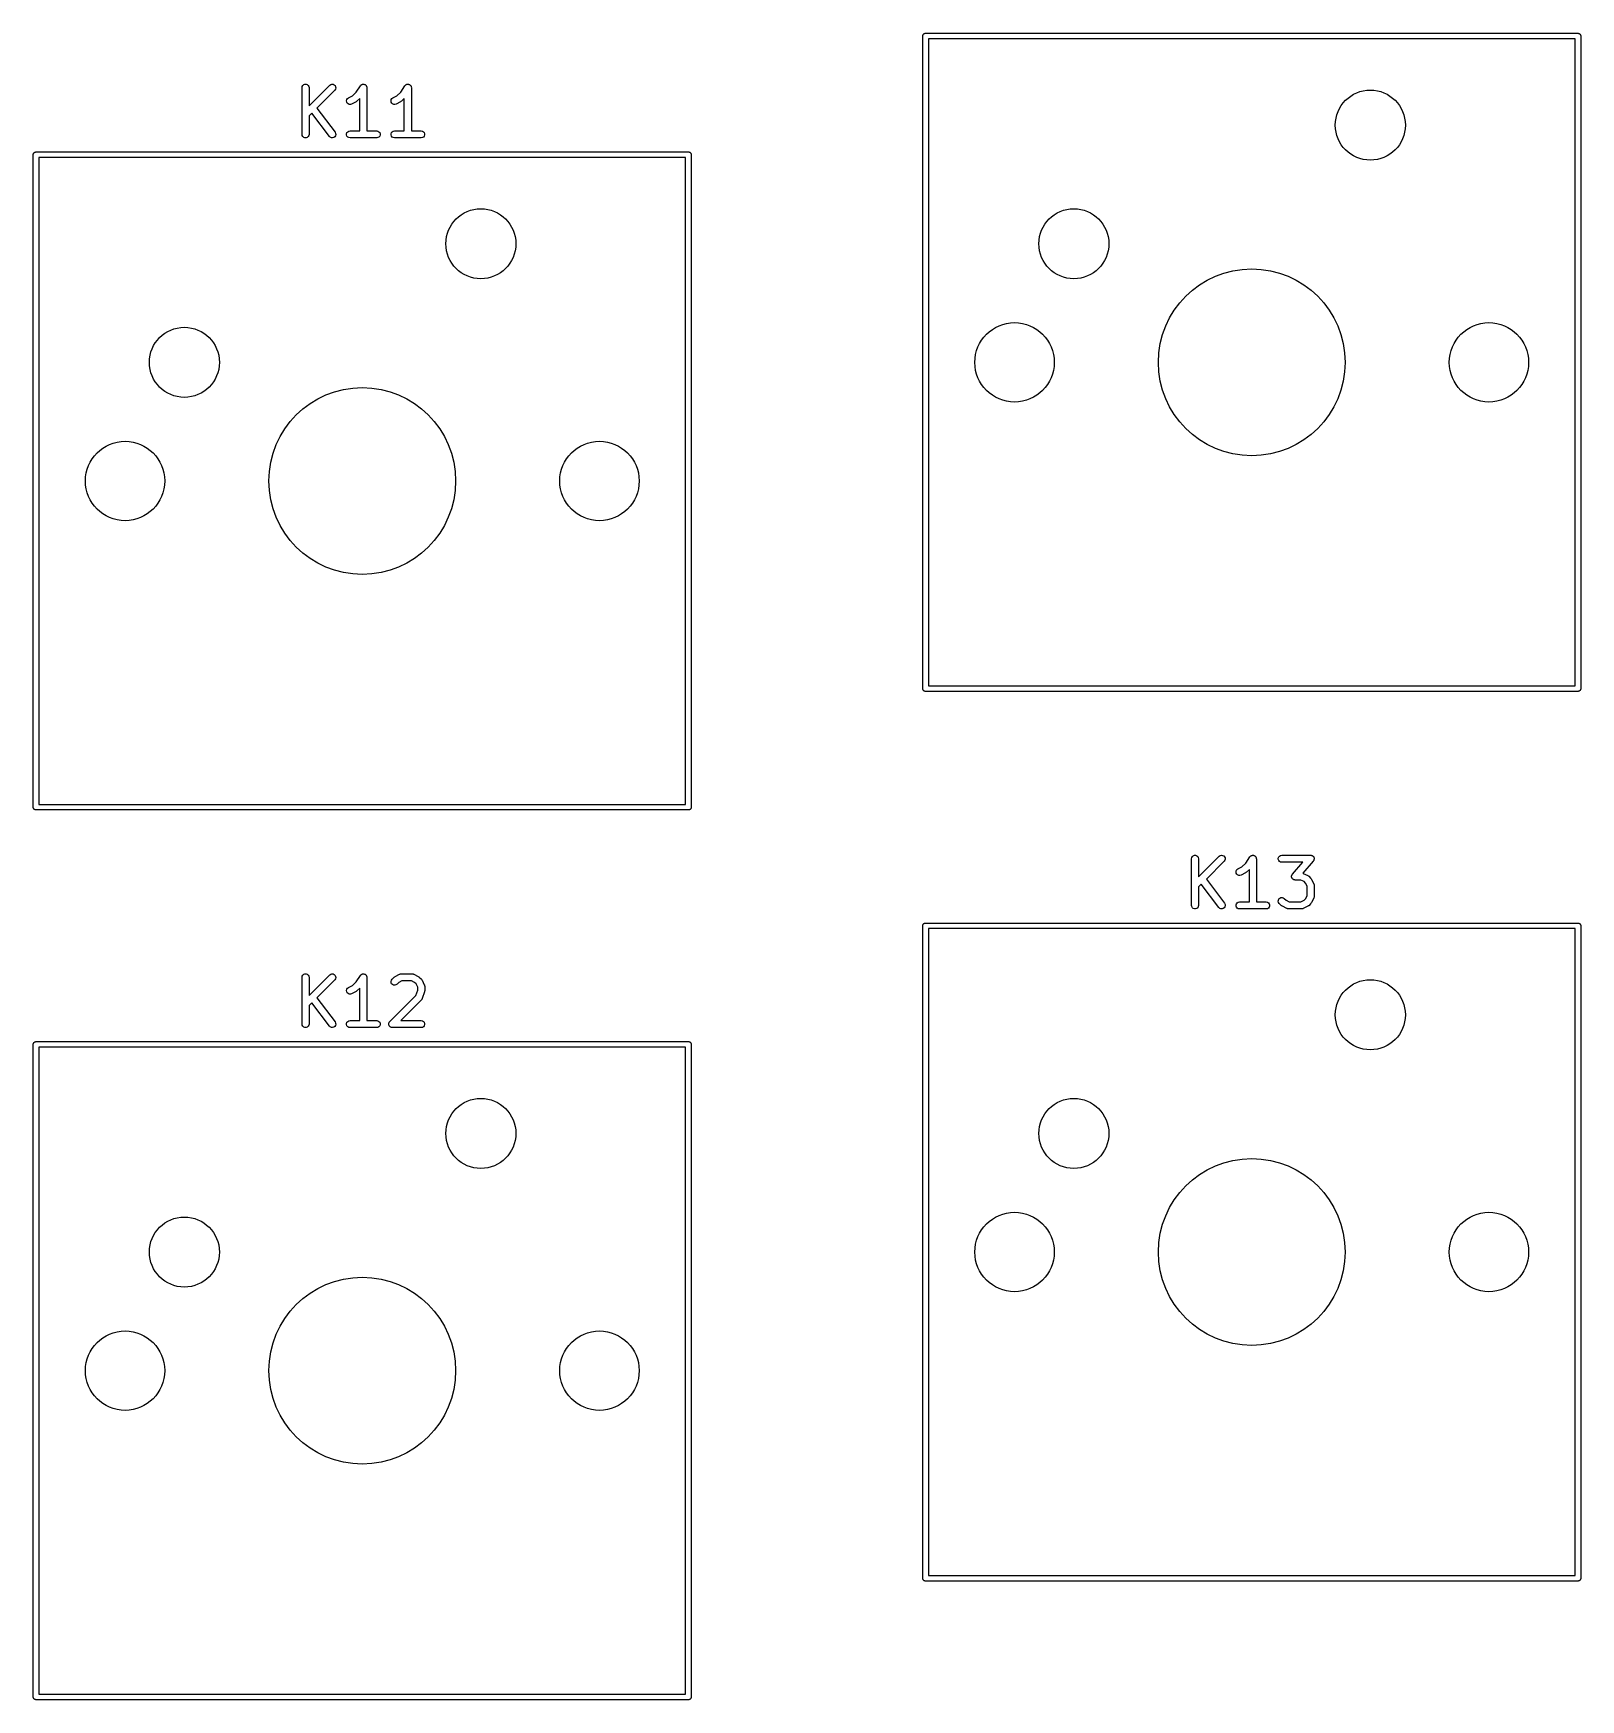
# Model space of a CAD drawing. Extents: x 10 to 287, y -200 to -10.
# Drawn here: x 172.28 to 205.42, y -109.15 to -73.47 of the extents above; entities that cross this region are included whole.
import ezdxf

# ---------------------------------------------------------------- set-up
doc = ezdxf.new("R2010")
doc.units = 0
doc.header["$MEASUREMENT"] = 0
doc.layers.add('BLACK', color=7, linetype='CONTINUOUS')

msp = doc.modelspace()

# ---------------------------------------------------------------- linework, layer by layer
at = {"layer": 'BLACK', "linetype": 'CONTINUOUS'}
for p, q in [((191.336, -73.5025), (191.34, -73.4984)), ((191.34, -73.4984), (191.342, -73.4938)), ((191.342, -73.4938), (191.346, -73.4904)), ((191.346, -73.4904), (191.35, -73.4863)), ((191.35, -73.4863), (191.354, -73.4837)), ((191.354, -73.4837), (191.359, -73.4802)), ((191.359, -73.4802), (191.364, -73.4784)), ((191.364, -73.4784), (191.368, -73.4757)), ((191.368, -73.4757), (191.373, -73.4748)), ((191.373, -73.4748), (191.378, -73.473)), ((191.378, -73.473), (191.384, -73.473)), ((191.384, -73.473), (191.384, -73.473)), ((191.384, -73.473), (205.364, -73.473)), ((205.364, -73.473), (205.37, -73.473)), ((205.364, -73.473), (205.364, -73.473)), ((205.37, -73.473), (205.375, -73.4748)), ((205.375, -73.4748), (205.38, -73.4757)), ((205.38, -73.4757), (205.384, -73.4784)), ((205.384, -73.4784), (205.389, -73.4802)), ((205.389, -73.4802), (205.394, -73.4837)), ((205.394, -73.4837), (205.398, -73.4863)), ((205.398, -73.4863), (205.402, -73.4904)), ((205.402, -73.4904), (205.406, -73.4938)), ((205.406, -73.4938), (205.408, -73.4985)), ((205.408, -73.4985), (205.412, -73.5025)), ((191.329, -73.5224), (191.331, -73.5174)), ((191.329, -73.5278), (191.329, -73.5224)), ((191.329, -87.5082), (191.329, -73.5278)), ((191.331, -73.5174), (191.332, -73.5122)), ((191.332, -73.5122), (191.334, -73.5076)), ((191.334, -73.5076), (191.336, -73.5025)), ((191.449, -73.593), (191.449, -87.443)), ((205.299, -73.593), (191.449, -73.593)), ((205.299, -87.443), (205.299, -73.593)), ((205.412, -73.5025), (205.414, -73.5075)), ((205.414, -73.5075), (205.416, -73.5122)), ((205.416, -73.5122), (205.417, -73.5174)), ((205.417, -73.5174), (205.419, -73.5224)), ((205.419, -73.5224), (205.419, -73.5277)), ((205.419, -73.5277), (205.419, -73.5278)), ((205.419, -73.5278), (205.419, -87.5082)), ((178.072, -74.5714), (178.097, -74.5625)), ((178.097, -74.5625), (178.123, -74.5625)), ((178.123, -74.5625), (178.147, -74.5714)), ((178.628, -74.5833), (178.649, -74.5684)), ((178.649, -74.5684), (178.675, -74.5617)), ((178.675, -74.5617), (178.701, -74.5639)), ((178.701, -74.5639), (178.724, -74.5749)), ((179.31, -74.5714), (179.319, -74.5684)), ((179.319, -74.5684), (179.327, -74.5644)), ((179.327, -74.5644), (179.331, -74.5639)), ((179.331, -74.5639), (179.335, -74.5625)), ((179.335, -74.5625), (179.344, -74.5625)), ((179.344, -74.5625), (179.353, -74.5615)), ((179.353, -74.5615), (179.357, -74.5625)), ((179.357, -74.5625), (179.361, -74.5625)), ((179.361, -74.5625), (179.369, -74.5656)), ((179.369, -74.5656), (179.378, -74.5677)), ((179.378, -74.5677), (179.381, -74.57)), ((179.381, -74.57), (179.385, -74.5714)), ((180.263, -74.5714), (180.271, -74.5684)), ((180.271, -74.5684), (180.279, -74.5644)), ((180.279, -74.5644), (180.283, -74.5639)), ((180.283, -74.5639), (180.287, -74.5625)), ((180.287, -74.5625), (180.296, -74.5625)), ((180.296, -74.5625), (180.305, -74.5615)), ((180.305, -74.5615), (180.309, -74.5625)), ((180.309, -74.5625), (180.313, -74.5625)), ((180.313, -74.5625), (180.322, -74.5656)), ((180.322, -74.5656), (180.33, -74.5677)), ((180.33, -74.5677), (180.334, -74.57)), ((180.334, -74.57), (180.338, -74.5714)), ((178.035, -74.6364), (178.039, -74.6107)), ((178.035, -75.6364), (178.035, -74.6364)), ((178.039, -74.6107), (178.052, -74.5882)), ((178.052, -74.5882), (178.072, -74.5714)), ((178.147, -74.5714), (178.167, -74.5882)), ((178.167, -74.5882), (178.18, -74.6107)), ((178.18, -74.6107), (178.185, -74.6364)), ((178.185, -75.0267), (178.628, -74.5833)), ((178.185, -74.6364), (178.185, -75.0267)), ((178.734, -74.6894), (178.352, -75.072)), ((178.724, -74.5749), (178.743, -74.5934)), ((178.749, -74.6681), (178.734, -74.6894)), ((178.743, -74.5934), (178.754, -74.617)), ((178.756, -74.6429), (178.749, -74.6681)), ((178.754, -74.617), (178.756, -74.6429)), ((178.987, -74.9176), (178.993, -74.8923)), ((178.99, -74.9435), (178.987, -74.9176)), ((178.993, -74.8923), (179.008, -74.8705)), ((179.008, -74.8705), (179.029, -74.855)), ((179.029, -74.855), (179.113, -74.8128)), ((179.113, -74.8128), (179.194, -74.7315)), ((179.194, -74.7315), (179.285, -74.5948)), ((179.21, -74.9275), (179.201, -74.9344)), ((179.273, -74.8651), (179.21, -74.9275)), ((179.273, -75.5614), (179.273, -74.8651)), ((179.285, -74.5948), (179.288, -74.5918)), ((179.288, -74.5918), (179.29, -74.5882)), ((179.29, -74.5882), (179.297, -74.5824)), ((179.297, -74.5824), (179.303, -74.5759)), ((179.303, -74.5759), (179.307, -74.5741)), ((179.307, -74.5741), (179.31, -74.5714)), ((179.385, -74.5714), (179.392, -74.5772)), ((179.392, -74.5772), (179.4, -74.5821)), ((179.4, -74.5821), (179.402, -74.5855)), ((179.402, -74.5855), (179.405, -74.5882)), ((179.405, -74.5882), (179.41, -74.5959)), ((179.41, -74.5959), (179.415, -74.6031)), ((179.415, -74.6031), (179.416, -74.6071)), ((179.416, -74.6071), (179.418, -74.6107)), ((179.418, -74.6107), (179.42, -74.6195)), ((179.42, -74.6195), (179.422, -74.6281)), ((179.422, -74.6281), (179.422, -74.6323)), ((179.422, -74.6323), (179.423, -74.6364)), ((179.423, -74.6364), (179.423, -75.5614)), ((179.94, -74.9176), (179.946, -74.8923)), ((179.943, -74.9435), (179.94, -74.9176)), ((179.946, -74.8923), (179.96, -74.8705)), ((179.96, -74.8705), (179.981, -74.855)), ((179.981, -74.855), (180.065, -74.8128)), ((180.065, -74.8128), (180.147, -74.7315)), ((180.147, -74.7315), (180.238, -74.5948)), ((180.163, -74.9275), (180.153, -74.9344)), ((180.225, -74.8651), (180.163, -74.9275)), ((180.225, -75.5614), (180.225, -74.8651)), ((180.238, -74.5948), (180.241, -74.5918)), ((180.241, -74.5918), (180.243, -74.5882)), ((180.243, -74.5882), (180.25, -74.5824)), ((180.25, -74.5824), (180.256, -74.5759)), ((180.256, -74.5759), (180.26, -74.5741)), ((180.26, -74.5741), (180.263, -74.5714)), ((180.338, -74.5714), (180.345, -74.5772)), ((180.345, -74.5772), (180.352, -74.5821)), ((180.352, -74.5821), (180.354, -74.5855)), ((180.354, -74.5855), (180.358, -74.5882)), ((180.358, -74.5882), (180.362, -74.5959)), ((180.362, -74.5959), (180.367, -74.6031)), ((180.367, -74.6031), (180.369, -74.6071)), ((180.369, -74.6071), (180.371, -74.6107)), ((180.371, -74.6107), (180.372, -74.6195)), ((180.372, -74.6195), (180.375, -74.6281)), ((180.375, -74.6281), (180.374, -74.6323)), ((180.374, -74.6323), (180.375, -74.6364)), ((180.375, -74.6364), (180.375, -75.5614)), ((178.244, -75.1791), (178.185, -75.2389)), ((178.185, -75.2389), (178.185, -75.6364)), ((178.621, -75.6814), (178.244, -75.1791)), ((178.352, -75.072), (178.741, -75.5914)), ((179.002, -74.9668), (178.99, -74.9435)), ((179.021, -74.9847), (179.002, -74.9668)), ((179.045, -74.995), (179.021, -74.9847)), ((179.071, -74.9966), (179.045, -74.995)), ((179.096, -74.9892), (179.071, -74.9966)), ((179.191, -74.9416), (179.096, -74.9892)), ((179.201, -74.9344), (179.191, -74.9416)), ((179.954, -74.9668), (179.943, -74.9435)), ((179.973, -74.9847), (179.954, -74.9668)), ((179.997, -74.995), (179.973, -74.9847)), ((180.023, -74.9966), (179.997, -74.995)), ((180.048, -74.9892), (180.023, -74.9966)), ((180.143, -74.9416), (180.048, -74.9892)), ((180.153, -74.9344), (180.143, -74.9416)), ((178.039, -75.662), (178.035, -75.6364)), ((178.185, -75.6364), (178.18, -75.662)), ((178.741, -75.5914), (178.753, -75.6146)), ((178.756, -75.6405), (178.75, -75.6658)), ((178.753, -75.6146), (178.756, -75.6405)), ((178.988, -75.6234), (178.997, -75.5989)), ((178.988, -75.6494), (178.988, -75.6234)), ((178.997, -75.5989), (179.014, -75.5789)), ((179.014, -75.5789), (179.036, -75.5659)), ((179.036, -75.5659), (179.062, -75.5614)), ((179.062, -75.5614), (179.273, -75.5614)), ((179.423, -75.5614), (179.634, -75.5614)), ((179.634, -75.5614), (179.659, -75.5659)), ((179.659, -75.5659), (179.682, -75.5789)), ((179.682, -75.5789), (179.698, -75.5989)), ((179.698, -75.5989), (179.707, -75.6234)), ((179.707, -75.6234), (179.707, -75.6494)), ((179.941, -75.6234), (179.95, -75.5989)), ((179.941, -75.6494), (179.941, -75.6234)), ((179.95, -75.5989), (179.966, -75.5789)), ((179.966, -75.5789), (179.989, -75.5659)), ((179.989, -75.5659), (180.014, -75.5614)), ((180.014, -75.5614), (180.225, -75.5614)), ((180.375, -75.5614), (180.586, -75.5614)), ((180.586, -75.5614), (180.612, -75.5659)), ((180.612, -75.5659), (180.634, -75.5789)), ((180.634, -75.5789), (180.651, -75.5989)), ((180.651, -75.5989), (180.66, -75.6234)), ((180.66, -75.6234), (180.66, -75.6494)), ((178.052, -75.6846), (178.039, -75.662)), ((178.072, -75.7013), (178.052, -75.6846)), ((178.097, -75.7102), (178.072, -75.7013)), ((178.123, -75.7102), (178.097, -75.7102)), ((178.147, -75.7013), (178.123, -75.7102)), ((178.167, -75.6846), (178.147, -75.7013)), ((178.18, -75.662), (178.167, -75.6846)), ((178.64, -75.6992), (178.621, -75.6814)), ((178.664, -75.7094), (178.64, -75.6992)), ((178.69, -75.7108), (178.664, -75.7094)), ((178.715, -75.7033), (178.69, -75.7108)), ((178.736, -75.6877), (178.715, -75.7033)), ((178.75, -75.6658), (178.736, -75.6877)), ((178.997, -75.6739), (178.988, -75.6494)), ((179.014, -75.6938), (178.997, -75.6739)), ((179.036, -75.7069), (179.014, -75.6938)), ((179.062, -75.7114), (179.036, -75.7069)), ((179.634, -75.7114), (179.062, -75.7114)), ((179.659, -75.7069), (179.634, -75.7114)), ((179.682, -75.6938), (179.659, -75.7069)), ((179.698, -75.6739), (179.682, -75.6938)), ((179.707, -75.6494), (179.698, -75.6739)), ((179.95, -75.6739), (179.941, -75.6494)), ((179.966, -75.6938), (179.95, -75.6739)), ((179.989, -75.7069), (179.966, -75.6938)), ((180.014, -75.7114), (179.989, -75.7069)), ((180.586, -75.7114), (180.014, -75.7114)), ((180.612, -75.7069), (180.586, -75.7114)), ((180.634, -75.6938), (180.612, -75.7069)), ((180.651, -75.6739), (180.634, -75.6938)), ((180.66, -75.6494), (180.651, -75.6739)), ((172.279, -76.0624), (172.281, -76.0574)), ((172.279, -76.0678), (172.279, -76.0624)), ((172.279, -90.0482), (172.279, -76.0678)), ((172.281, -76.0574), (172.282, -76.0522)), ((172.282, -76.0522), (172.284, -76.0476)), ((172.284, -76.0476), (172.286, -76.0425)), ((172.286, -76.0425), (172.29, -76.0384)), ((172.29, -76.0384), (172.292, -76.0338)), ((172.292, -76.0338), (172.296, -76.0304)), ((172.296, -76.0304), (172.3, -76.0263)), ((172.3, -76.0263), (172.304, -76.0237)), ((172.304, -76.0237), (172.309, -76.0202)), ((172.309, -76.0202), (172.314, -76.0184)), ((172.314, -76.0184), (172.318, -76.0157)), ((172.318, -76.0157), (172.323, -76.0148)), ((172.323, -76.0148), (172.328, -76.013)), ((172.328, -76.013), (172.334, -76.013)), ((172.334, -76.013), (172.334, -76.013)), ((172.334, -76.013), (186.314, -76.013)), ((172.399, -76.133), (172.399, -89.983)), ((186.249, -76.133), (172.399, -76.133)), ((186.249, -89.983), (186.249, -76.133)), ((186.314, -76.013), (186.32, -76.013)), ((186.314, -76.013), (186.314, -76.013)), ((186.32, -76.013), (186.325, -76.0148)), ((186.325, -76.0148), (186.33, -76.0157)), ((186.33, -76.0157), (186.334, -76.0184)), ((186.334, -76.0184), (186.339, -76.0202)), ((186.339, -76.0202), (186.344, -76.0237)), ((186.344, -76.0237), (186.348, -76.0263)), ((186.348, -76.0263), (186.352, -76.0304)), ((186.352, -76.0304), (186.356, -76.0338)), ((186.356, -76.0338), (186.358, -76.0385)), ((186.358, -76.0385), (186.362, -76.0425)), ((186.362, -76.0425), (186.364, -76.0475)), ((186.364, -76.0475), (186.366, -76.0522)), ((186.366, -76.0522), (186.367, -76.0574)), ((186.367, -76.0574), (186.369, -76.0624)), ((186.369, -76.0624), (186.369, -76.0677)), ((186.369, -76.0677), (186.369, -76.0678)), ((186.369, -76.0678), (186.369, -90.0482)), ((191.329, -87.5083), (191.329, -87.5082)), ((191.329, -87.5136), (191.329, -87.5083)), ((191.331, -87.5186), (191.329, -87.5136)), ((191.332, -87.5238), (191.331, -87.5186)), ((191.334, -87.5285), (191.332, -87.5238)), ((191.336, -87.5335), (191.334, -87.5285)), ((191.34, -87.5375), (191.336, -87.5335)), ((191.342, -87.5422), (191.34, -87.5375)), ((191.346, -87.5456), (191.342, -87.5422)), ((191.35, -87.5497), (191.346, -87.5456)), ((191.354, -87.5523), (191.35, -87.5497)), ((191.359, -87.5558), (191.354, -87.5523)), ((191.364, -87.5576), (191.359, -87.5558)), ((191.368, -87.5603), (191.364, -87.5576)), ((191.373, -87.5612), (191.368, -87.5603)), ((191.378, -87.563), (191.373, -87.5612)), ((191.384, -87.563), (191.378, -87.563)), ((205.364, -87.563), (191.384, -87.563)), ((191.384, -87.563), (191.384, -87.563)), ((191.449, -87.443), (205.299, -87.443)), ((205.37, -87.563), (205.364, -87.563)), ((205.364, -87.563), (205.364, -87.563)), ((205.375, -87.5612), (205.37, -87.563)), ((205.38, -87.5603), (205.375, -87.5612)), ((205.384, -87.5576), (205.38, -87.5603)), ((205.389, -87.5558), (205.384, -87.5576)), ((205.394, -87.5523), (205.389, -87.5558)), ((205.398, -87.5497), (205.394, -87.5523)), ((205.402, -87.5456), (205.398, -87.5497)), ((205.406, -87.5422), (205.402, -87.5456)), ((205.408, -87.5375), (205.406, -87.5422)), ((205.412, -87.5335), (205.408, -87.5375)), ((205.414, -87.5285), (205.412, -87.5335)), ((205.416, -87.5238), (205.414, -87.5285)), ((205.417, -87.5186), (205.416, -87.5238)), ((205.419, -87.5136), (205.417, -87.5186)), ((205.419, -87.5082), (205.419, -87.5083)), ((205.419, -87.5083), (205.419, -87.5136)), ((172.279, -90.0483), (172.279, -90.0482)), ((172.279, -90.0536), (172.279, -90.0483)), ((172.281, -90.0586), (172.279, -90.0536)), ((172.282, -90.0638), (172.281, -90.0586)), ((172.284, -90.0685), (172.282, -90.0638)), ((172.286, -90.0735), (172.284, -90.0685)), ((172.29, -90.0775), (172.286, -90.0735)), ((172.292, -90.0822), (172.29, -90.0775)), ((172.296, -90.0856), (172.292, -90.0822)), ((172.3, -90.0897), (172.296, -90.0856)), ((172.304, -90.0923), (172.3, -90.0897)), ((172.309, -90.0958), (172.304, -90.0923)), ((172.314, -90.0976), (172.309, -90.0958)), ((172.318, -90.1003), (172.314, -90.0976)), ((172.323, -90.1012), (172.318, -90.1003)), ((172.328, -90.103), (172.323, -90.1012)), ((172.334, -90.103), (172.328, -90.103)), ((186.314, -90.103), (172.334, -90.103)), ((172.334, -90.103), (172.334, -90.103)), ((172.399, -89.983), (186.249, -89.983)), ((186.32, -90.103), (186.314, -90.103)), ((186.314, -90.103), (186.314, -90.103)), ((186.325, -90.1012), (186.32, -90.103)), ((186.33, -90.1003), (186.325, -90.1012)), ((186.334, -90.0976), (186.33, -90.1003)), ((186.339, -90.0958), (186.334, -90.0976)), ((186.344, -90.0923), (186.339, -90.0958)), ((186.348, -90.0897), (186.344, -90.0923)), ((186.352, -90.0856), (186.348, -90.0897)), ((186.356, -90.0822), (186.352, -90.0856)), ((186.358, -90.0775), (186.356, -90.0822)), ((186.362, -90.0735), (186.358, -90.0775)), ((186.364, -90.0685), (186.362, -90.0735)), ((186.366, -90.0638), (186.364, -90.0685)), ((186.367, -90.0586), (186.366, -90.0638)), ((186.369, -90.0536), (186.367, -90.0586)), ((186.369, -90.0482), (186.369, -90.0483)), ((186.369, -90.0483), (186.369, -90.0536)), ((197.085, -91.1464), (197.089, -91.1207)), ((197.085, -92.1464), (197.085, -91.1464)), ((197.089, -91.1207), (197.102, -91.0982)), ((197.102, -91.0982), (197.122, -91.0814)), ((197.122, -91.0814), (197.147, -91.0725)), ((197.147, -91.0725), (197.173, -91.0725)), ((197.173, -91.0725), (197.197, -91.0814)), ((197.197, -91.0814), (197.217, -91.0982)), ((197.217, -91.0982), (197.23, -91.1207)), ((197.23, -91.1207), (197.235, -91.1464)), ((197.235, -91.5367), (197.678, -91.0933)), ((197.235, -91.1464), (197.235, -91.5367)), ((197.784, -91.1994), (197.402, -91.582)), ((197.678, -91.0933), (197.699, -91.0784)), ((197.699, -91.0784), (197.725, -91.0717)), ((197.725, -91.0717), (197.751, -91.0739)), ((197.751, -91.0739), (197.774, -91.0849)), ((197.774, -91.0849), (197.793, -91.1034)), ((197.799, -91.1781), (197.784, -91.1994)), ((197.793, -91.1034), (197.804, -91.127)), ((197.806, -91.1529), (197.799, -91.1781)), ((197.804, -91.127), (197.806, -91.1529)), ((198.079, -91.365), (198.163, -91.3228)), ((198.163, -91.3228), (198.244, -91.2415)), ((198.244, -91.2415), (198.335, -91.1048)), ((198.335, -91.1048), (198.338, -91.1018)), ((198.338, -91.1018), (198.34, -91.0982)), ((198.34, -91.0982), (198.347, -91.0924)), ((198.347, -91.0924), (198.353, -91.0859)), ((198.353, -91.0859), (198.357, -91.0841)), ((198.357, -91.0841), (198.36, -91.0814)), ((198.36, -91.0814), (198.369, -91.0784)), ((198.369, -91.0784), (198.377, -91.0744)), ((198.377, -91.0744), (198.381, -91.0739)), ((198.381, -91.0739), (198.385, -91.0725)), ((198.385, -91.0725), (198.394, -91.0725)), ((198.394, -91.0725), (198.403, -91.0715)), ((198.403, -91.0715), (198.407, -91.0725)), ((198.407, -91.0725), (198.411, -91.0725)), ((198.411, -91.0725), (198.419, -91.0756)), ((198.419, -91.0756), (198.428, -91.0777)), ((198.428, -91.0777), (198.431, -91.08)), ((198.431, -91.08), (198.435, -91.0814)), ((198.435, -91.0814), (198.442, -91.0872)), ((198.442, -91.0872), (198.45, -91.0921)), ((198.45, -91.0921), (198.452, -91.0955)), ((198.452, -91.0955), (198.455, -91.0982)), ((198.455, -91.0982), (198.46, -91.1059)), ((198.46, -91.1059), (198.465, -91.1131)), ((198.465, -91.1131), (198.466, -91.1171)), ((198.466, -91.1171), (198.468, -91.1207)), ((198.468, -91.1207), (198.47, -91.1295)), ((198.47, -91.1295), (198.472, -91.1381)), ((198.472, -91.1381), (198.472, -91.1423)), ((198.472, -91.1423), (198.473, -91.1464)), ((198.473, -91.1464), (198.473, -92.0714)), ((198.943, -91.1334), (198.952, -91.1089)), ((198.943, -91.1594), (198.943, -91.1334)), ((198.952, -91.1839), (198.943, -91.1594)), ((198.952, -91.1089), (198.969, -91.0889)), ((198.969, -91.2038), (198.952, -91.1839)), ((198.969, -91.0889), (198.991, -91.0759)), ((198.991, -91.2169), (198.969, -91.2038)), ((198.991, -91.0759), (199.017, -91.0714)), ((199.017, -91.2214), (198.991, -91.2169)), ((199.017, -91.0714), (199.636, -91.0714)), ((199.471, -91.2214), (199.017, -91.2214)), ((199.246, -91.4779), (199.471, -91.2214)), ((199.692, -91.1958), (199.465, -91.4558)), ((199.636, -91.0714), (199.643, -91.0727)), ((199.643, -91.0727), (199.65, -91.0728)), ((199.65, -91.0728), (199.656, -91.0749)), ((199.656, -91.0749), (199.662, -91.0759)), ((199.662, -91.0759), (199.668, -91.0796)), ((199.668, -91.0796), (199.675, -91.0822)), ((199.675, -91.0822), (199.679, -91.086)), ((199.679, -91.086), (199.684, -91.0889)), ((199.684, -91.0889), (199.689, -91.0945)), ((199.689, -91.0945), (199.694, -91.0994)), ((199.696, -91.1895), (199.692, -91.1958)), ((199.694, -91.0994), (199.697, -91.1044)), ((199.701, -91.1839), (199.696, -91.1895)), ((199.697, -91.1044), (199.701, -91.1089)), ((199.701, -91.1089), (199.703, -91.1158)), ((199.703, -91.1784), (199.701, -91.1839)), ((199.703, -91.1158), (199.707, -91.1222)), ((199.706, -91.1735), (199.703, -91.1784)), ((199.707, -91.1663), (199.706, -91.1735)), ((199.707, -91.1222), (199.708, -91.1279)), ((199.71, -91.1594), (199.707, -91.1663)), ((199.708, -91.1279), (199.71, -91.1334)), ((199.71, -91.1334), (199.71, -91.1407)), ((199.71, -91.1407), (199.711, -91.1479)), ((199.711, -91.1479), (199.71, -91.1536)), ((199.71, -91.1536), (199.71, -91.1594)), ((197.294, -91.6891), (197.235, -91.7489)), ((197.671, -92.1914), (197.294, -91.6891)), ((197.402, -91.582), (197.791, -92.1014)), ((198.037, -91.4276), (198.043, -91.4023)), ((198.04, -91.4535), (198.037, -91.4276)), ((198.052, -91.4768), (198.04, -91.4535)), ((198.043, -91.4023), (198.058, -91.3805)), ((198.071, -91.4947), (198.052, -91.4768)), ((198.058, -91.3805), (198.079, -91.365)), ((198.095, -91.505), (198.071, -91.4947)), ((198.121, -91.5066), (198.095, -91.505)), ((198.146, -91.4992), (198.121, -91.5066)), ((198.241, -91.4516), (198.146, -91.4992)), ((198.251, -91.4444), (198.241, -91.4516)), ((198.26, -91.4375), (198.251, -91.4444)), ((198.323, -91.3751), (198.26, -91.4375)), ((198.323, -92.0714), (198.323, -91.3751)), ((199.228, -91.5258), (199.229, -91.5201)), ((199.229, -91.533), (199.228, -91.5258)), ((199.229, -91.5143), (199.231, -91.5074)), ((199.229, -91.5201), (199.229, -91.5143)), ((199.229, -91.5404), (199.229, -91.533)), ((199.231, -91.5458), (199.229, -91.5404)), ((199.231, -91.5074), (199.233, -91.5002)), ((199.232, -91.5515), (199.231, -91.5458)), ((199.235, -91.5579), (199.232, -91.5515)), ((199.233, -91.5002), (199.236, -91.4953)), ((199.238, -91.5648), (199.235, -91.5579)), ((199.236, -91.4953), (199.238, -91.4898)), ((199.238, -91.4898), (199.242, -91.4842)), ((199.241, -91.5693), (199.238, -91.5648)), ((199.244, -91.5743), (199.241, -91.5693)), ((199.242, -91.4842), (199.246, -91.4779)), ((199.25, -91.5792), (199.244, -91.5743)), ((199.254, -91.5848), (199.25, -91.5792)), ((199.259, -91.5877), (199.254, -91.5848)), ((199.264, -91.5915), (199.259, -91.5877)), ((199.271, -91.5941), (199.264, -91.5915)), ((199.277, -91.5978), (199.271, -91.5941)), ((199.283, -91.5988), (199.277, -91.5978)), ((199.288, -91.6009), (199.283, -91.5988)), ((199.295, -91.6011), (199.288, -91.6009)), ((199.303, -91.6023), (199.295, -91.6011)), ((199.428, -91.6023), (199.303, -91.6023)), ((199.496, -91.6366), (199.428, -91.6023)), ((199.465, -91.4558), (199.471, -91.4569)), ((199.471, -91.4569), (199.475, -91.459)), ((199.475, -91.459), (199.479, -91.4603)), ((199.479, -91.4603), (199.574, -91.5079)), ((199.527, -91.667), (199.496, -91.6366)), ((199.561, -91.7355), (199.527, -91.667)), ((199.574, -91.5079), (199.584, -91.515)), ((199.584, -91.515), (199.594, -91.5219)), ((199.594, -91.5219), (199.641, -91.5695)), ((199.641, -91.5695), (199.648, -91.5794)), ((199.648, -91.5794), (199.655, -91.589)), ((199.655, -91.589), (199.703, -91.6843)), ((199.703, -91.6843), (199.704, -91.6884)), ((199.704, -91.6884), (199.706, -91.6922)), ((199.706, -91.6922), (199.708, -91.7008)), ((197.235, -91.7489), (197.235, -92.1464)), ((198.942, -92.0577), (198.944, -92.0317)), ((198.944, -92.0317), (198.955, -92.0081)), ((198.955, -92.0081), (198.974, -91.9897)), ((198.974, -91.9897), (198.997, -91.9787)), ((198.997, -91.9787), (199.023, -91.9764)), ((199.023, -91.9764), (199.049, -91.9832)), ((199.049, -91.9832), (199.07, -91.9981)), ((199.07, -91.9981), (199.109, -92.0371)), ((199.109, -92.0371), (199.177, -92.0714)), ((199.428, -92.0714), (199.496, -92.0371)), ((199.496, -92.0371), (199.527, -92.0067)), ((199.527, -92.0067), (199.561, -91.9382)), ((199.561, -91.9382), (199.561, -91.7355)), ((199.703, -91.9894), (199.655, -92.0847)), ((199.704, -91.9853), (199.703, -91.9894)), ((199.706, -91.9816), (199.704, -91.9853)), ((199.708, -91.9729), (199.706, -91.9816)), ((199.708, -91.7008), (199.71, -91.7092)), ((199.71, -91.9645), (199.708, -91.9729)), ((199.71, -91.7092), (199.71, -91.7135)), ((199.71, -91.7135), (199.711, -91.7178)), ((199.711, -91.9559), (199.71, -91.9602)), ((199.71, -91.9602), (199.71, -91.9645)), ((199.711, -91.7178), (199.711, -91.9559)), ((197.089, -92.172), (197.085, -92.1464)), ((197.102, -92.1946), (197.089, -92.172)), ((197.122, -92.2113), (197.102, -92.1946)), ((197.147, -92.2202), (197.122, -92.2113)), ((197.173, -92.2202), (197.147, -92.2202)), ((197.197, -92.2113), (197.173, -92.2202)), ((197.217, -92.1946), (197.197, -92.2113)), ((197.23, -92.172), (197.217, -92.1946)), ((197.235, -92.1464), (197.23, -92.172)), ((197.69, -92.2092), (197.671, -92.1914)), ((197.714, -92.2194), (197.69, -92.2092)), ((197.74, -92.2208), (197.714, -92.2194)), ((197.765, -92.2133), (197.74, -92.2208)), ((197.786, -92.1977), (197.765, -92.2133)), ((197.8, -92.1758), (197.786, -92.1977)), ((197.791, -92.1014), (197.803, -92.1246)), ((197.806, -92.1505), (197.8, -92.1758)), ((197.803, -92.1246), (197.806, -92.1505)), ((198.038, -92.1334), (198.047, -92.1089)), ((198.038, -92.1594), (198.038, -92.1334)), ((198.047, -92.1839), (198.038, -92.1594)), ((198.047, -92.1089), (198.064, -92.0889)), ((198.064, -92.2038), (198.047, -92.1839)), ((198.064, -92.0889), (198.086, -92.0759)), ((198.086, -92.2169), (198.064, -92.2038)), ((198.086, -92.0759), (198.112, -92.0714)), ((198.112, -92.2214), (198.086, -92.2169)), ((198.112, -92.0714), (198.323, -92.0714)), ((198.684, -92.2214), (198.112, -92.2214)), ((198.473, -92.0714), (198.684, -92.0714)), ((198.684, -92.0714), (198.709, -92.0759)), ((198.709, -92.2169), (198.684, -92.2214)), ((198.709, -92.0759), (198.732, -92.0889)), ((198.732, -92.2038), (198.709, -92.2169)), ((198.732, -92.0889), (198.748, -92.1089)), ((198.748, -92.1839), (198.732, -92.2038)), ((198.748, -92.1089), (198.757, -92.1334)), ((198.757, -92.1594), (198.748, -92.1839)), ((198.757, -92.1334), (198.757, -92.1594)), ((198.949, -92.0828), (198.942, -92.0577)), ((198.964, -92.1042), (198.949, -92.0828)), ((199.011, -92.1518), (198.964, -92.1042)), ((199.021, -92.1587), (199.011, -92.1518)), ((199.031, -92.1658), (199.021, -92.1587)), ((199.126, -92.2135), (199.031, -92.1658)), ((199.13, -92.2147), (199.126, -92.2135)), ((199.134, -92.2169), (199.13, -92.2147)), ((199.143, -92.2184), (199.134, -92.2169)), ((199.151, -92.2209), (199.143, -92.2184)), ((199.155, -92.2206), (199.151, -92.2209)), ((199.16, -92.2214), (199.155, -92.2206)), ((199.445, -92.2214), (199.16, -92.2214)), ((199.177, -92.0714), (199.428, -92.0714)), ((199.45, -92.2206), (199.445, -92.2214)), ((199.454, -92.2209), (199.45, -92.2206)), ((199.462, -92.2184), (199.454, -92.2209)), ((199.471, -92.2169), (199.462, -92.2184)), ((199.475, -92.2147), (199.471, -92.2169)), ((199.479, -92.2135), (199.475, -92.2147)), ((199.574, -92.1658), (199.479, -92.2135)), ((199.584, -92.1587), (199.574, -92.1658)), ((199.594, -92.1518), (199.584, -92.1587)), ((199.641, -92.1042), (199.594, -92.1518)), ((199.648, -92.0943), (199.641, -92.1042)), ((199.655, -92.0847), (199.648, -92.0943)), ((191.329, -92.5724), (191.331, -92.5674)), ((191.329, -92.5778), (191.329, -92.5724)), ((191.329, -106.558), (191.329, -92.5778)), ((191.331, -92.5674), (191.332, -92.5622)), ((191.332, -92.5622), (191.334, -92.5576)), ((191.334, -92.5576), (191.336, -92.5525)), ((191.336, -92.5525), (191.34, -92.5484)), ((191.34, -92.5484), (191.342, -92.5438)), ((191.342, -92.5438), (191.346, -92.5404)), ((191.346, -92.5404), (191.35, -92.5363)), ((191.35, -92.5363), (191.354, -92.5337)), ((191.354, -92.5337), (191.359, -92.5302)), ((191.359, -92.5302), (191.364, -92.5284)), ((191.364, -92.5284), (191.368, -92.5257)), ((191.368, -92.5257), (191.373, -92.5248)), ((191.373, -92.5248), (191.378, -92.523)), ((191.378, -92.523), (191.384, -92.523)), ((191.384, -92.523), (191.384, -92.523)), ((191.384, -92.523), (205.364, -92.523)), ((191.449, -92.643), (191.449, -106.493)), ((205.299, -92.643), (191.449, -92.643)), ((205.299, -106.493), (205.299, -92.643)), ((205.364, -92.523), (205.37, -92.523)), ((205.364, -92.523), (205.364, -92.523)), ((205.37, -92.523), (205.375, -92.5248)), ((205.375, -92.5248), (205.38, -92.5257)), ((205.38, -92.5257), (205.384, -92.5284)), ((205.384, -92.5284), (205.389, -92.5302)), ((205.389, -92.5302), (205.394, -92.5337)), ((205.394, -92.5337), (205.398, -92.5363)), ((205.398, -92.5363), (205.402, -92.5404)), ((205.402, -92.5404), (205.406, -92.5438)), ((205.406, -92.5438), (205.408, -92.5485)), ((205.408, -92.5485), (205.412, -92.5525)), ((205.412, -92.5525), (205.414, -92.5575)), ((205.414, -92.5575), (205.416, -92.5622)), ((205.416, -92.5622), (205.417, -92.5674)), ((205.417, -92.5674), (205.419, -92.5724)), ((205.419, -92.5724), (205.419, -92.5777)), ((205.419, -92.5777), (205.419, -92.5778)), ((205.419, -92.5778), (205.419, -106.558)), ((178.035, -93.6864), (178.039, -93.6607)), ((178.035, -94.6864), (178.035, -93.6864)), ((178.039, -93.6607), (178.052, -93.6382)), ((178.052, -93.6382), (178.072, -93.6214)), ((178.072, -93.6214), (178.097, -93.6125)), ((178.097, -93.6125), (178.123, -93.6125)), ((178.123, -93.6125), (178.147, -93.6214)), ((178.147, -93.6214), (178.167, -93.6382)), ((178.167, -93.6382), (178.18, -93.6607)), ((178.18, -93.6607), (178.185, -93.6864)), ((178.185, -94.0767), (178.628, -93.6333)), ((178.185, -93.6864), (178.185, -94.0767)), ((178.734, -93.7394), (178.352, -94.122)), ((178.628, -93.6333), (178.649, -93.6184)), ((178.649, -93.6184), (178.675, -93.6117)), ((178.675, -93.6117), (178.701, -93.6139)), ((178.701, -93.6139), (178.724, -93.6249)), ((178.724, -93.6249), (178.743, -93.6434)), ((178.749, -93.7181), (178.734, -93.7394)), ((178.743, -93.6434), (178.754, -93.667)), ((178.756, -93.6929), (178.749, -93.7181)), ((178.754, -93.667), (178.756, -93.6929)), ((179.113, -93.8628), (179.194, -93.7815)), ((179.194, -93.7815), (179.285, -93.6448)), ((179.285, -93.6448), (179.288, -93.6418)), ((179.288, -93.6418), (179.29, -93.6382)), ((179.29, -93.6382), (179.297, -93.6324)), ((179.297, -93.6324), (179.303, -93.6259)), ((179.303, -93.6259), (179.307, -93.6241)), ((179.307, -93.6241), (179.31, -93.6214)), ((179.31, -93.6214), (179.319, -93.6184)), ((179.319, -93.6184), (179.327, -93.6144)), ((179.327, -93.6144), (179.331, -93.6139)), ((179.331, -93.6139), (179.335, -93.6125)), ((179.335, -93.6125), (179.344, -93.6125)), ((179.344, -93.6125), (179.353, -93.6115)), ((179.353, -93.6115), (179.357, -93.6125)), ((179.357, -93.6125), (179.361, -93.6125)), ((179.361, -93.6125), (179.369, -93.6156)), ((179.369, -93.6156), (179.378, -93.6177)), ((179.378, -93.6177), (179.381, -93.62)), ((179.381, -93.62), (179.385, -93.6214)), ((179.385, -93.6214), (179.392, -93.6272)), ((179.392, -93.6272), (179.4, -93.6321)), ((179.4, -93.6321), (179.402, -93.6355)), ((179.402, -93.6355), (179.405, -93.6382)), ((179.405, -93.6382), (179.41, -93.6459)), ((179.41, -93.6459), (179.415, -93.6531)), ((179.415, -93.6531), (179.416, -93.6571)), ((179.416, -93.6571), (179.418, -93.6607)), ((179.418, -93.6607), (179.42, -93.6695)), ((179.42, -93.6695), (179.422, -93.6781)), ((179.422, -93.6781), (179.422, -93.6823)), ((179.422, -93.6823), (179.423, -93.6864)), ((179.423, -93.6864), (179.423, -94.6114)), ((179.94, -93.7751), (179.947, -93.7499)), ((179.942, -93.801), (179.94, -93.7751)), ((179.953, -93.8246), (179.942, -93.801)), ((179.947, -93.7499), (179.961, -93.7286)), ((179.971, -93.8431), (179.953, -93.8246)), ((179.961, -93.7286), (180.009, -93.681)), ((180.009, -93.681), (180.019, -93.6741)), ((180.019, -93.6741), (180.029, -93.6669)), ((180.029, -93.6669), (180.124, -93.6193)), ((180.068, -93.8347), (180.046, -93.8496)), ((180.107, -93.7956), (180.068, -93.8347)), ((180.175, -93.7614), (180.107, -93.7956)), ((180.124, -93.6193), (180.128, -93.6181)), ((180.128, -93.6181), (180.132, -93.6159)), ((180.132, -93.6159), (180.14, -93.6144)), ((180.14, -93.6144), (180.149, -93.6119)), ((180.149, -93.6119), (180.153, -93.6121)), ((180.153, -93.6121), (180.157, -93.6114)), ((180.157, -93.6114), (180.395, -93.6114)), ((180.378, -93.7614), (180.175, -93.7614)), ((180.446, -93.7956), (180.378, -93.7614)), ((180.395, -93.6114), (180.4, -93.6121)), ((180.4, -93.6121), (180.404, -93.6119)), ((180.404, -93.6119), (180.412, -93.6144)), ((180.412, -93.6144), (180.421, -93.6159)), ((180.421, -93.6159), (180.425, -93.6181)), ((180.425, -93.6181), (180.429, -93.6193)), ((180.429, -93.6193), (180.524, -93.6669)), ((180.477, -93.826), (180.446, -93.7956)), ((180.511, -93.8946), (180.477, -93.826)), ((180.524, -93.6669), (180.534, -93.6741)), ((180.534, -93.6741), (180.544, -93.681)), ((180.544, -93.681), (180.591, -93.7286)), ((180.591, -93.7286), (180.598, -93.7384)), ((180.598, -93.7384), (180.605, -93.7481)), ((180.605, -93.7481), (180.653, -93.8433)), ((178.352, -94.122), (178.741, -94.6414)), ((178.987, -93.9676), (178.993, -93.9423)), ((178.99, -93.9935), (178.987, -93.9676)), ((179.002, -94.0168), (178.99, -93.9935)), ((178.993, -93.9423), (179.008, -93.9205)), ((179.021, -94.0347), (179.002, -94.0168)), ((179.008, -93.9205), (179.029, -93.905)), ((179.045, -94.045), (179.021, -94.0347)), ((179.029, -93.905), (179.113, -93.8628)), ((179.071, -94.0466), (179.045, -94.045)), ((179.096, -94.0392), (179.071, -94.0466)), ((179.191, -93.9916), (179.096, -94.0392)), ((179.201, -93.9844), (179.191, -93.9916)), ((179.21, -93.9775), (179.201, -93.9844)), ((179.273, -93.9151), (179.21, -93.9775)), ((179.273, -94.6114), (179.273, -93.9151)), ((179.914, -94.6333), (180.473, -94.0744)), ((179.995, -93.8541), (179.971, -93.8431)), ((180.021, -93.8563), (179.995, -93.8541)), ((180.046, -93.8496), (180.021, -93.8563)), ((180.591, -94.168), (180.148, -94.6114)), ((180.473, -94.0744), (180.511, -93.9599)), ((180.511, -93.9599), (180.511, -93.8946)), ((180.594, -94.1644), (180.591, -94.168)), ((180.597, -94.1616), (180.594, -94.1644)), ((180.601, -94.1538), (180.597, -94.1616)), ((180.606, -94.1466), (180.601, -94.1538)), ((180.607, -94.1425), (180.606, -94.1466)), ((180.609, -94.1387), (180.607, -94.1425)), ((180.657, -93.9958), (180.609, -94.1387)), ((180.653, -93.8433), (180.654, -93.8475)), ((180.654, -93.8475), (180.656, -93.8512)), ((180.656, -93.8512), (180.658, -93.8599)), ((180.659, -93.9839), (180.657, -93.9958)), ((180.658, -93.8599), (180.66, -93.8683)), ((180.661, -93.9721), (180.659, -93.9839)), ((180.66, -93.8683), (180.66, -93.8726)), ((180.66, -93.8726), (180.661, -93.8769)), ((180.661, -93.8769), (180.661, -93.9721)), ((178.244, -94.2291), (178.185, -94.2889)), ((178.185, -94.2889), (178.185, -94.6864)), ((178.621, -94.7314), (178.244, -94.2291)), ((178.039, -94.712), (178.035, -94.6864)), ((178.052, -94.7346), (178.039, -94.712)), ((178.072, -94.7513), (178.052, -94.7346)), ((178.097, -94.7602), (178.072, -94.7513)), ((178.123, -94.7602), (178.097, -94.7602)), ((178.147, -94.7513), (178.123, -94.7602)), ((178.167, -94.7346), (178.147, -94.7513)), ((178.18, -94.712), (178.167, -94.7346)), ((178.185, -94.6864), (178.18, -94.712)), ((178.64, -94.7492), (178.621, -94.7314)), ((178.664, -94.7594), (178.64, -94.7492)), ((178.69, -94.7608), (178.664, -94.7594)), ((178.715, -94.7533), (178.69, -94.7608)), ((178.736, -94.7377), (178.715, -94.7533)), ((178.75, -94.7158), (178.736, -94.7377)), ((178.741, -94.6414), (178.753, -94.6646)), ((178.756, -94.6905), (178.75, -94.7158)), ((178.753, -94.6646), (178.756, -94.6905)), ((178.988, -94.6734), (178.997, -94.6489)), ((178.988, -94.6994), (178.988, -94.6734)), ((178.997, -94.7239), (178.988, -94.6994)), ((178.997, -94.6489), (179.014, -94.6289)), ((179.014, -94.7438), (178.997, -94.7239)), ((179.014, -94.6289), (179.036, -94.6159)), ((179.036, -94.7569), (179.014, -94.7438)), ((179.036, -94.6159), (179.062, -94.6114)), ((179.062, -94.7614), (179.036, -94.7569)), ((179.062, -94.6114), (179.273, -94.6114)), ((179.634, -94.7614), (179.062, -94.7614)), ((179.423, -94.6114), (179.634, -94.6114)), ((179.634, -94.6114), (179.659, -94.6159)), ((179.659, -94.7569), (179.634, -94.7614)), ((179.659, -94.6159), (179.682, -94.6289)), ((179.682, -94.7438), (179.659, -94.7569)), ((179.682, -94.6289), (179.698, -94.6489)), ((179.698, -94.7239), (179.682, -94.7438)), ((179.698, -94.6489), (179.707, -94.6734)), ((179.707, -94.6994), (179.698, -94.7239)), ((179.707, -94.6734), (179.707, -94.6994)), ((179.892, -94.6798), (179.893, -94.6767)), ((179.893, -94.6896), (179.892, -94.6798)), ((179.893, -94.6734), (179.896, -94.6641)), ((179.893, -94.6767), (179.893, -94.6734)), ((179.893, -94.6994), (179.893, -94.6896)), ((179.894, -94.7025), (179.893, -94.6994)), ((179.894, -94.7058), (179.894, -94.7025)), ((179.899, -94.7147), (179.894, -94.7058)), ((179.896, -94.6641), (179.899, -94.6547)), ((179.899, -94.6547), (179.901, -94.652)), ((179.902, -94.7239), (179.899, -94.7147)), ((179.901, -94.652), (179.902, -94.6489)), ((179.902, -94.6489), (179.908, -94.6414)), ((179.904, -94.7264), (179.902, -94.7239)), ((179.905, -94.7294), (179.904, -94.7264)), ((179.912, -94.7363), (179.905, -94.7294)), ((179.908, -94.6414), (179.914, -94.6333)), ((179.919, -94.7438), (179.912, -94.7363)), ((179.922, -94.7455), (179.919, -94.7438)), ((179.924, -94.7478), (179.922, -94.7455)), ((179.933, -94.752), (179.924, -94.7478)), ((179.941, -94.7569), (179.933, -94.752)), ((179.944, -94.7574), (179.941, -94.7569)), ((179.947, -94.7588), (179.944, -94.7574)), ((179.957, -94.7597), (179.947, -94.7588)), ((179.967, -94.7614), (179.957, -94.7597)), ((180.586, -94.7614), (179.967, -94.7614)), ((180.148, -94.6114), (180.586, -94.6114)), ((180.586, -94.6114), (180.612, -94.6159)), ((180.612, -94.7569), (180.586, -94.7614)), ((180.612, -94.6159), (180.634, -94.6289)), ((180.634, -94.7438), (180.612, -94.7569)), ((180.634, -94.6289), (180.651, -94.6489)), ((180.651, -94.7239), (180.634, -94.7438)), ((180.651, -94.6489), (180.66, -94.6734)), ((180.66, -94.6994), (180.651, -94.7239)), ((180.66, -94.6734), (180.66, -94.6994)), ((172.279, -95.1124), (172.281, -95.1074)), ((172.279, -95.1178), (172.279, -95.1124)), ((172.279, -109.098), (172.279, -95.1178)), ((172.281, -95.1074), (172.282, -95.1022)), ((172.282, -95.1022), (172.284, -95.0976)), ((172.284, -95.0976), (172.286, -95.0925)), ((172.286, -95.0925), (172.29, -95.0884)), ((172.29, -95.0884), (172.292, -95.0838)), ((172.292, -95.0838), (172.296, -95.0804)), ((172.296, -95.0804), (172.3, -95.0763)), ((172.3, -95.0763), (172.304, -95.0737)), ((172.304, -95.0737), (172.309, -95.0702)), ((172.309, -95.0702), (172.314, -95.0684)), ((172.314, -95.0684), (172.318, -95.0657)), ((172.318, -95.0657), (172.323, -95.0648)), ((172.323, -95.0648), (172.328, -95.063)), ((172.328, -95.063), (172.334, -95.063)), ((172.334, -95.063), (172.334, -95.063)), ((172.334, -95.063), (186.314, -95.063)), ((172.399, -95.183), (172.399, -109.033)), ((186.249, -95.183), (172.399, -95.183)), ((186.249, -109.033), (186.249, -95.183)), ((186.314, -95.063), (186.32, -95.063)), ((186.314, -95.063), (186.314, -95.063)), ((186.32, -95.063), (186.325, -95.0648)), ((186.325, -95.0648), (186.33, -95.0657)), ((186.33, -95.0657), (186.334, -95.0684)), ((186.334, -95.0684), (186.339, -95.0702)), ((186.339, -95.0702), (186.344, -95.0737)), ((186.344, -95.0737), (186.348, -95.0763)), ((186.348, -95.0763), (186.352, -95.0804)), ((186.352, -95.0804), (186.356, -95.0838)), ((186.356, -95.0838), (186.358, -95.0885)), ((186.358, -95.0885), (186.362, -95.0925)), ((186.362, -95.0925), (186.364, -95.0975)), ((186.364, -95.0975), (186.366, -95.1022)), ((186.366, -95.1022), (186.367, -95.1074)), ((186.367, -95.1074), (186.369, -95.1124)), ((186.369, -95.1124), (186.369, -95.1177)), ((186.369, -95.1177), (186.369, -95.1178)), ((186.369, -95.1178), (186.369, -109.098)), ((191.329, -106.564), (191.329, -106.558)), ((191.329, -106.558), (191.329, -106.558)), ((191.331, -106.569), (191.329, -106.564)), ((191.332, -106.574), (191.331, -106.569)), ((191.334, -106.578), (191.332, -106.574)), ((191.336, -106.583), (191.334, -106.578)), ((191.34, -106.588), (191.336, -106.583)), ((191.342, -106.592), (191.34, -106.588)), ((191.346, -106.596), (191.342, -106.592)), ((191.35, -106.6), (191.346, -106.596)), ((191.354, -106.602), (191.35, -106.6)), ((191.359, -106.606), (191.354, -106.602)), ((191.364, -106.608), (191.359, -106.606)), ((191.368, -106.61), (191.364, -106.608)), ((191.373, -106.611), (191.368, -106.61)), ((191.378, -106.613), (191.373, -106.611)), ((191.384, -106.613), (191.378, -106.613)), ((205.364, -106.613), (191.384, -106.613)), ((191.384, -106.613), (191.384, -106.613)), ((191.449, -106.493), (205.299, -106.493)), ((205.37, -106.613), (205.364, -106.613)), ((205.364, -106.613), (205.364, -106.613)), ((205.375, -106.611), (205.37, -106.613)), ((205.38, -106.61), (205.375, -106.611)), ((205.384, -106.608), (205.38, -106.61)), ((205.389, -106.606), (205.384, -106.608)), ((205.394, -106.602), (205.389, -106.606)), ((205.398, -106.6), (205.394, -106.602)), ((205.402, -106.596), (205.398, -106.6)), ((205.406, -106.592), (205.402, -106.596)), ((205.408, -106.588), (205.406, -106.592)), ((205.412, -106.583), (205.408, -106.588)), ((205.414, -106.578), (205.412, -106.583)), ((205.416, -106.574), (205.414, -106.578)), ((205.417, -106.569), (205.416, -106.574)), ((205.419, -106.564), (205.417, -106.569)), ((205.419, -106.558), (205.419, -106.558)), ((205.419, -106.558), (205.419, -106.564)), ((172.279, -109.104), (172.279, -109.098)), ((172.279, -109.098), (172.279, -109.098)), ((172.281, -109.109), (172.279, -109.104)), ((172.282, -109.114), (172.281, -109.109)), ((172.284, -109.118), (172.282, -109.114)), ((172.286, -109.123), (172.284, -109.118)), ((172.29, -109.128), (172.286, -109.123)), ((172.292, -109.132), (172.29, -109.128)), ((172.296, -109.136), (172.292, -109.132)), ((172.3, -109.14), (172.296, -109.136)), ((172.304, -109.142), (172.3, -109.14)), ((172.309, -109.146), (172.304, -109.142)), ((172.314, -109.148), (172.309, -109.146)), ((172.318, -109.15), (172.314, -109.148)), ((172.323, -109.151), (172.318, -109.15)), ((172.328, -109.153), (172.323, -109.151)), ((172.334, -109.153), (172.328, -109.153)), ((186.314, -109.153), (172.334, -109.153)), ((172.334, -109.153), (172.334, -109.153)), ((172.399, -109.033), (186.249, -109.033)), ((186.32, -109.153), (186.314, -109.153)), ((186.314, -109.153), (186.314, -109.153)), ((186.325, -109.151), (186.32, -109.153)), ((186.33, -109.15), (186.325, -109.151)), ((186.334, -109.148), (186.33, -109.15)), ((186.339, -109.146), (186.334, -109.148)), ((186.344, -109.142), (186.339, -109.146)), ((186.348, -109.14), (186.344, -109.142)), ((186.352, -109.136), (186.348, -109.14)), ((186.356, -109.132), (186.352, -109.136)), ((186.358, -109.128), (186.356, -109.132)), ((186.362, -109.123), (186.358, -109.128)), ((186.364, -109.118), (186.362, -109.123)), ((186.366, -109.114), (186.364, -109.118)), ((186.367, -109.109), (186.366, -109.114)), ((186.369, -109.104), (186.367, -109.109)), ((186.369, -109.098), (186.369, -109.098)), ((186.369, -109.098), (186.369, -109.104))]:
    msp.add_line(p, q, dxfattribs=at)
at = {"layer": 'BLACK'}
for centre, radius in [((200.914, -75.438), 0.75), ((181.864, -77.978), 0.75), ((194.564, -77.978), 0.75), ((198.374, -80.518), 2), ((175.514, -80.518), 0.75), ((193.294, -80.518), 0.85), ((203.454, -80.518), 0.85), ((179.324, -83.058), 2), ((174.244, -83.058), 0.85), ((184.404, -83.058), 0.85), ((200.914, -94.488), 0.75), ((181.864, -97.028), 0.75), ((194.564, -97.028), 0.75), ((198.374, -99.568), 2), ((175.514, -99.568), 0.75), ((193.294, -99.568), 0.85), ((203.454, -99.568), 0.85), ((179.324, -102.108), 2), ((174.244, -102.108), 0.85), ((184.404, -102.108), 0.85)]:
    msp.add_circle(centre, radius, dxfattribs=at)

doc.saveas('drawing.dxf')
